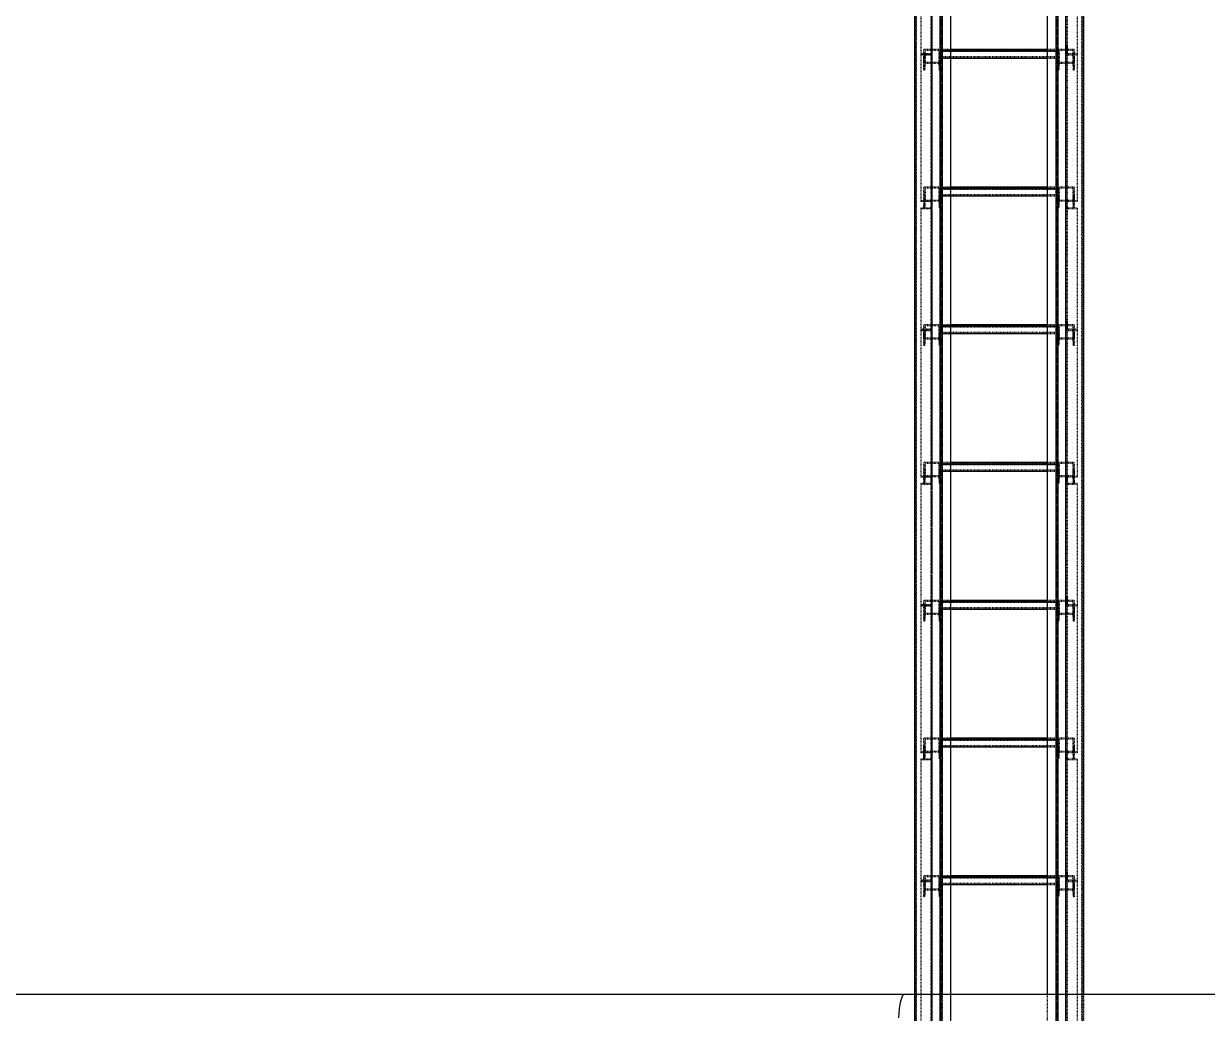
# Model space of a CAD drawing. Header units: millimetres. Extents: x 5143 to 30813, y 232 to 21408.
# Drawn here: x 8372 to 9228, y 5997 to 6713 of the extents above; entities that cross this region are included whole.
import ezdxf

# ---------------------------------------------------------------- set-up
doc = ezdxf.new("R2010")
doc.units = ezdxf.units.MM
doc.header["$LTSCALE"] = 0.25
for name, pattern in [('XKITLINE00', [0]), ('XKITLINE02', [4, 2, -2]), ('XKITLINE03', [6, 3, -1, 1, -1])]:
    doc.linetypes.add(name, pattern=pattern)

msp = doc.modelspace()

# ---------------------------------------------------------------- linework, layer by layer
at = {"color": 1, "linetype": 'XKITLINE03'}
for p, q in [((9028.63, 5880.81), (9028.63, 7537.69)), ((9034.61, 5900.27), (9034.61, 7540.27)), ((9119.61, 7540.27), (9119.61, 5900.28)), ((9125.61, 5880.81), (9125.61, 7537.69)), ((9028.63, 6778.11), (9028.63, 6690.48)), ((9125.61, 6690.48), (9125.61, 6778.11)), ((9028.63, 6690.48), (9028.63, 6584.63)), ((9034.63, 6694.25), (9034.63, 6684.7)), ((9034.63, 6693.22), (9119.61, 6693.22)), ((9119.61, 6684.7), (9119.61, 6694.25)), ((9125.61, 6584.63), (9125.61, 6690.48)), ((9034.63, 6594.61), (9034.63, 6585.06)), ((9119.61, 6585.06), (9119.61, 6594.61)), ((9034.63, 6593.59), (9119.61, 6593.59)), ((9028.63, 6578.84), (9028.63, 6491.21)), ((9125.61, 6491.21), (9125.61, 6578.84)), ((9028.63, 6491.21), (9028.63, 6385.36)), ((9034.63, 6494.98), (9034.63, 6485.43)), ((9034.63, 6493.95), (9119.61, 6493.95)), ((9119.61, 6485.43), (9119.61, 6494.98)), ((9125.61, 6385.36), (9125.61, 6491.21)), ((9034.63, 6395.34), (9034.63, 6385.79)), ((9034.63, 6394.32), (9119.61, 6394.32)), ((9119.61, 6385.79), (9119.61, 6395.34)), ((9028.63, 6379.56), (9028.63, 6291.94)), ((9125.61, 6291.94), (9125.61, 6379.56)), ((9034.63, 6295.7), (9034.63, 6286.15)), ((9034.63, 6294.68), (9119.61, 6294.68)), ((9119.61, 6286.15), (9119.61, 6295.7)), ((9028.63, 6291.94), (9028.63, 6186.08)), ((9125.61, 6186.08), (9125.61, 6291.94)), ((9034.63, 6196.07), (9034.63, 6186.52)), ((9034.63, 6195.04), (9119.61, 6195.04)), ((9119.61, 6186.52), (9119.61, 6196.07)), ((9028.63, 6180.29), (9028.63, 6092.67)), ((9125.61, 6092.67), (9125.61, 6180.29)), ((9028.63, 6092.67), (9028.63, 5986.81)), ((9034.63, 6096.43), (9034.63, 6086.88)), ((9034.63, 6095.41), (9119.61, 6095.41)), ((9119.61, 6086.88), (9119.61, 6096.43)), ((9125.61, 5986.81), (9125.61, 6092.67))]:
    msp.add_line(p, q, dxfattribs=at)
at = {"color": 3, "linetype": 'XKITLINE02'}
for p, q in [((9034.61, 7540.27), (9034.61, 5898.57)), ((9035.46, 7540.16), (9035.46, 5898.69)), ((9118.76, 7540.16), (9118.76, 5898.69)), ((9119.61, 7540.27), (9119.61, 5898.57)), ((9015.93, 7533.97), (9015.93, 5930.38)), ((9016.78, 7533.97), (9016.78, 5889.26)), ((9017.31, 7533.54), (9017.31, 5888.53)), ((9034.55, 7533.54), (9034.54, 5888.53)), ((9035.08, 7533.97), (9035.08, 5889.26)), ((9118.31, 7533.97), (9118.31, 5888.43)), ((9119.16, 7533.97), (9119.16, 5889.26)), ((9119.69, 7533.54), (9119.69, 5888.53)), ((9136.93, 7533.54), (9136.92, 5888.53)), ((9137.46, 7533.97), (9137.46, 5889.26)), ((9042.11, 7479.9), (9042.11, 5900.2)), ((9112.11, 7470.57), (9112.11, 5900.2)), ((9027.83, 6784.38), (9027.83, 6691.11)), ((9028.63, 6784.38), (9028.63, 6690.48)), ((9125.61, 6784.38), (9125.61, 6690.48)), ((9126.41, 6784.38), (9126.41, 6691.11)), ((9020.63, 6778.74), (9020.63, 6690.48)), ((9133.61, 6778.74), (9133.61, 6690.48)), ((9028.63, 6696.76), (9027.83, 6696.76)), ((9125.61, 6696.76), (9125.61, 6690.48)), ((9126.41, 6696.76), (9125.61, 6696.76)), ((9126.41, 6696.76), (9126.41, 6691.11)), ((9027.83, 6691.11), (9020.63, 6691.11)), ((9020.63, 6690.48), (9020.63, 6689.95)), ((9028.63, 6690.48), (9020.63, 6690.48)), ((9020.63, 6690.48), (9020.63, 6584.1)), ((9028.63, 6690.48), (9020.63, 6690.48)), ((9027.83, 6689.95), (9020.63, 6689.95)), ((9022.63, 6694.25), (9022.63, 6688.77)), ((9034.63, 6694.25), (9022.63, 6694.25)), ((9022.63, 6694.25), (9022.63, 6684.7)), ((9023.31, 6688.77), (9022.63, 6688.77)), ((9022.63, 6688.77), (9022.63, 6679.22)), ((9023.69, 6693.55), (9023.31, 6688.77)), ((9023.31, 6688.77), (9023.31, 6679.22)), ((9033.57, 6693.55), (9023.69, 6693.55)), ((9023.69, 6693.55), (9023.69, 6684)), ((9027.83, 6689.95), (9027.83, 6684)), ((9027.83, 6689.95), (9027.83, 6579.31)), ((9028.63, 6690.48), (9028.63, 6579.31)), ((9033.57, 6693.55), (9033.95, 6688.77)), ((9033.57, 6693.55), (9033.57, 6684)), ((9034.63, 6688.77), (9033.95, 6688.77)), ((9033.95, 6688.77), (9033.95, 6679.22)), ((9034.63, 6694.25), (9034.63, 6688.77)), ((9034.63, 6694.25), (9034.63, 6684.7)), ((9034.63, 6694.25), (9034.63, 6687.74)), ((9042.11, 6694.25), (9034.63, 6694.25)), ((9119.61, 6693.46), (9034.63, 6693.46)), ((9042.11, 6693.22), (9034.63, 6693.22)), ((9119.61, 6692.62), (9034.63, 6692.62)), ((9034.63, 6688.77), (9034.63, 6679.22)), ((9119.61, 6688.77), (9034.63, 6688.77)), ((9119.61, 6688.71), (9034.63, 6688.71)), ((9119.61, 6694.25), (9112.11, 6694.25)), ((9119.61, 6693.22), (9112.11, 6693.22)), ((9119.61, 6694.25), (9119.61, 6684.7)), ((9119.61, 6694.25), (9119.61, 6688.77)), ((9131.61, 6694.25), (9119.61, 6694.25)), ((9119.61, 6694.25), (9119.61, 6687.74)), ((9119.61, 6688.77), (9119.61, 6679.22)), ((9120.29, 6688.77), (9119.61, 6688.77)), ((9120.67, 6693.55), (9120.29, 6688.77)), ((9120.29, 6688.77), (9120.29, 6679.22)), ((9120.67, 6693.55), (9120.67, 6684)), ((9130.55, 6693.55), (9120.67, 6693.55)), ((9125.61, 6690.48), (9125.61, 6579.31)), ((9133.61, 6690.48), (9125.61, 6690.48)), ((9133.61, 6690.48), (9125.61, 6690.48)), ((9133.61, 6691.11), (9126.41, 6691.11)), ((9126.41, 6689.95), (9126.41, 6579.31)), ((9133.61, 6689.95), (9126.41, 6689.95)), ((9130.55, 6693.55), (9130.55, 6684)), ((9130.55, 6693.55), (9130.93, 6688.77)), ((9130.93, 6688.77), (9130.93, 6679.22)), ((9131.61, 6688.77), (9130.93, 6688.77)), ((9131.61, 6694.25), (9131.61, 6684.7)), ((9131.61, 6694.25), (9131.61, 6688.77)), ((9131.61, 6688.77), (9131.61, 6679.22)), ((9133.61, 6691.11), (9133.61, 6690.48)), ((9133.61, 6690.48), (9133.61, 6584.1)), ((9022.63, 6684.7), (9022.63, 6679.22)), ((9034.63, 6684.7), (9022.63, 6684.7)), ((9023.69, 6684), (9023.31, 6679.22)), ((9033.57, 6684), (9023.69, 6684)), ((9028.63, 6685.17), (9027.83, 6685.17)), ((9028.63, 6684.7), (9028.63, 6584.63)), ((9033.57, 6684), (9033.95, 6679.22)), ((9119.61, 6687.8), (9034.63, 6687.8)), ((9042.11, 6687.74), (9034.63, 6687.74)), ((9034.63, 6684.7), (9034.63, 6679.22)), ((9119.61, 6687.74), (9112.11, 6687.74)), ((9119.61, 6684.7), (9119.61, 6679.22)), ((9131.61, 6684.7), (9119.61, 6684.7)), ((9120.67, 6684), (9120.29, 6679.22)), ((9130.55, 6684), (9120.67, 6684)), ((9126.41, 6685.17), (9125.61, 6685.17)), ((9130.55, 6684), (9130.93, 6679.22)), ((9131.61, 6684.7), (9131.61, 6679.22)), ((9023.31, 6679.22), (9022.63, 6679.22)), ((9034.63, 6679.22), (9033.95, 6679.22)), ((9120.29, 6679.22), (9119.61, 6679.22)), ((9131.61, 6679.22), (9130.93, 6679.22)), ((9022.63, 6594.61), (9022.63, 6579.58)), ((9034.63, 6594.61), (9022.63, 6594.61)), ((9023.69, 6593.91), (9023.31, 6589.13)), ((9033.57, 6593.91), (9023.69, 6593.91)), ((9023.69, 6593.91), (9023.69, 6584.36)), ((9033.57, 6593.91), (9033.95, 6589.13)), ((9033.57, 6593.91), (9033.57, 6584.36)), ((9034.63, 6594.61), (9034.63, 6579.58)), ((9034.63, 6594.61), (9034.63, 6588.11)), ((9042.11, 6594.61), (9034.63, 6594.61)), ((9119.61, 6593.82), (9034.63, 6593.82)), ((9119.61, 6594.61), (9112.11, 6594.61)), ((9119.61, 6594.61), (9119.61, 6588.11)), ((9119.61, 6594.61), (9119.61, 6585.06)), ((9119.61, 6594.61), (9119.61, 6589.13)), ((9131.61, 6594.61), (9119.61, 6594.61)), ((9120.67, 6593.91), (9120.29, 6589.13)), ((9120.67, 6593.91), (9120.67, 6584.36)), ((9130.55, 6593.91), (9120.67, 6593.91)), ((9130.55, 6593.91), (9130.55, 6584.36)), ((9130.55, 6593.91), (9130.93, 6589.13)), ((9131.61, 6594.61), (9131.61, 6585.06)), ((9131.61, 6594.61), (9131.61, 6589.13)), ((9023.31, 6589.13), (9022.63, 6589.13)), ((9023.31, 6589.13), (9023.31, 6579.58)), ((9034.63, 6589.13), (9033.95, 6589.13)), ((9033.95, 6589.13), (9033.95, 6579.58)), ((9042.11, 6593.59), (9034.63, 6593.59)), ((9119.61, 6592.98), (9034.63, 6592.98)), ((9119.61, 6589.13), (9034.63, 6589.13)), ((9119.61, 6589.07), (9034.63, 6589.07)), ((9119.61, 6588.17), (9034.63, 6588.17)), ((9042.11, 6588.11), (9034.63, 6588.11)), ((9119.61, 6593.59), (9112.11, 6593.59)), ((9119.61, 6588.11), (9112.11, 6588.11)), ((9119.61, 6589.13), (9119.61, 6579.58)), ((9120.29, 6589.13), (9119.61, 6589.13)), ((9120.29, 6589.13), (9120.29, 6579.58)), ((9130.93, 6589.13), (9130.93, 6579.58)), ((9131.61, 6589.13), (9130.93, 6589.13)), ((9131.61, 6589.13), (9131.61, 6579.58)), ((9028.63, 6584.63), (9020.63, 6584.63)), ((9027.83, 6584.1), (9020.63, 6584.1)), ((9027.83, 6579.46), (9020.63, 6579.46)), ((9020.63, 6579.46), (9020.63, 6578.84)), ((9020.63, 6579.46), (9020.63, 6491.21)), ((9028.63, 6578.84), (9020.63, 6578.84)), ((9034.63, 6585.06), (9022.63, 6585.06)), ((9023.31, 6579.58), (9022.63, 6579.58)), ((9023.69, 6584.36), (9023.31, 6579.58)), ((9033.57, 6584.36), (9023.69, 6584.36)), ((9028.63, 6585.11), (9027.83, 6585.11)), ((9027.83, 6585.11), (9027.83, 6579.46)), ((9027.83, 6585.11), (9027.83, 6491.84)), ((9028.63, 6579.31), (9027.83, 6579.31)), ((9028.63, 6585.11), (9028.63, 6578.84)), ((9028.63, 6585.11), (9028.63, 6491.21)), ((9033.57, 6584.36), (9033.95, 6579.58)), ((9034.63, 6579.58), (9033.95, 6579.58)), ((9119.61, 6585.06), (9119.61, 6579.58)), ((9131.61, 6585.06), (9119.61, 6585.06)), ((9120.29, 6579.58), (9119.61, 6579.58)), ((9120.67, 6584.36), (9120.29, 6579.58)), ((9130.55, 6584.36), (9120.67, 6584.36)), ((9125.61, 6585.11), (9125.61, 6491.21)), ((9126.41, 6585.11), (9125.61, 6585.11)), ((9125.61, 6584.63), (9125.61, 6579.31)), ((9133.61, 6584.63), (9125.61, 6584.63)), ((9126.41, 6579.31), (9125.61, 6579.31)), ((9133.61, 6578.84), (9125.61, 6578.84)), ((9126.41, 6585.11), (9126.41, 6491.84)), ((9126.41, 6584.1), (9126.41, 6579.31)), ((9133.61, 6584.1), (9126.41, 6584.1)), ((9133.61, 6579.46), (9126.41, 6579.46)), ((9130.55, 6584.36), (9130.93, 6579.58)), ((9131.61, 6579.58), (9130.93, 6579.58)), ((9131.61, 6585.06), (9131.61, 6579.58)), ((9133.61, 6584.63), (9133.61, 6584.1)), ((9133.61, 6579.46), (9133.61, 6491.21)), ((9027.83, 6491.84), (9020.63, 6491.84)), ((9028.63, 6491.21), (9020.63, 6491.21)), ((9020.63, 6491.21), (9020.63, 6490.68)), ((9028.63, 6491.21), (9020.63, 6491.21)), ((9020.63, 6491.21), (9020.63, 6384.83)), ((9022.63, 6494.98), (9022.63, 6489.5)), ((9034.63, 6494.98), (9022.63, 6494.98)), ((9022.63, 6494.98), (9022.63, 6485.43)), ((9023.69, 6494.28), (9023.31, 6489.5)), ((9033.57, 6494.28), (9023.69, 6494.28)), ((9023.69, 6494.28), (9023.69, 6484.73)), ((9028.63, 6497.48), (9027.83, 6497.48)), ((9028.63, 6491.21), (9028.63, 6380.04)), ((9033.57, 6494.28), (9033.95, 6489.5)), ((9033.57, 6494.28), (9033.57, 6484.73)), ((9034.63, 6494.98), (9034.63, 6489.5)), ((9034.63, 6494.98), (9034.63, 6485.43)), ((9034.63, 6494.98), (9034.63, 6488.47)), ((9042.11, 6494.98), (9034.63, 6494.98)), ((9119.61, 6494.19), (9034.63, 6494.19)), ((9042.11, 6493.95), (9034.63, 6493.95)), ((9119.61, 6493.35), (9034.63, 6493.35)), ((9119.61, 6494.98), (9112.11, 6494.98)), ((9119.61, 6493.95), (9112.11, 6493.95)), ((9119.61, 6494.98), (9119.61, 6488.47)), ((9119.61, 6494.98), (9119.61, 6485.43)), ((9119.61, 6494.98), (9119.61, 6489.5)), ((9131.61, 6494.98), (9119.61, 6494.98)), ((9120.67, 6494.28), (9120.29, 6489.5)), ((9120.67, 6494.28), (9120.67, 6484.73)), ((9130.55, 6494.28), (9120.67, 6494.28)), ((9125.61, 6497.48), (9125.61, 6491.21)), ((9126.41, 6497.48), (9125.61, 6497.48)), ((9133.61, 6491.21), (9125.61, 6491.21)), ((9125.61, 6491.21), (9125.61, 6380.04)), ((9133.61, 6491.21), (9125.61, 6491.21)), ((9126.41, 6497.48), (9126.41, 6491.84)), ((9133.61, 6491.84), (9126.41, 6491.84)), ((9130.55, 6494.28), (9130.55, 6484.73)), ((9130.55, 6494.28), (9130.93, 6489.5)), ((9131.61, 6494.98), (9131.61, 6485.43)), ((9131.61, 6494.98), (9131.61, 6489.5)), ((9133.61, 6491.84), (9133.61, 6491.21)), ((9133.61, 6491.21), (9133.61, 6384.82)), ((9027.83, 6490.68), (9020.63, 6490.68)), ((9023.31, 6489.5), (9022.63, 6489.5)), ((9022.63, 6489.5), (9022.63, 6479.95)), ((9022.63, 6485.43), (9022.63, 6479.95)), ((9034.63, 6485.43), (9022.63, 6485.43)), ((9023.31, 6489.5), (9023.31, 6479.95)), ((9023.69, 6484.73), (9023.31, 6479.95)), ((9033.57, 6484.73), (9023.69, 6484.73)), ((9027.83, 6490.68), (9027.83, 6484.73)), ((9027.83, 6490.68), (9027.83, 6380.04)), ((9028.63, 6485.9), (9027.83, 6485.9)), ((9028.63, 6485.43), (9028.63, 6385.36)), ((9033.57, 6484.73), (9033.95, 6479.95)), ((9034.63, 6489.5), (9033.95, 6489.5)), ((9033.95, 6489.5), (9033.95, 6479.95)), ((9034.63, 6489.5), (9034.63, 6479.95)), ((9119.61, 6489.5), (9034.63, 6489.5)), ((9119.61, 6489.44), (9034.63, 6489.44)), ((9119.61, 6488.53), (9034.63, 6488.53)), ((9042.11, 6488.47), (9034.63, 6488.47)), ((9034.63, 6485.43), (9034.63, 6479.95)), ((9119.61, 6488.47), (9112.11, 6488.47)), ((9119.61, 6489.5), (9119.61, 6479.95)), ((9120.29, 6489.5), (9119.61, 6489.5)), ((9119.61, 6485.43), (9119.61, 6479.95)), ((9131.61, 6485.43), (9119.61, 6485.43)), ((9120.29, 6489.5), (9120.29, 6479.95)), ((9120.67, 6484.73), (9120.29, 6479.95)), ((9130.55, 6484.73), (9120.67, 6484.73)), ((9126.41, 6485.9), (9125.61, 6485.9)), ((9126.41, 6490.68), (9126.41, 6380.04)), ((9133.61, 6490.68), (9126.41, 6490.68)), ((9130.55, 6484.73), (9130.93, 6479.95)), ((9130.93, 6489.5), (9130.93, 6479.95)), ((9131.61, 6489.5), (9130.93, 6489.5)), ((9131.61, 6489.5), (9131.61, 6479.95)), ((9131.61, 6485.43), (9131.61, 6479.95)), ((9023.31, 6479.95), (9022.63, 6479.95)), ((9034.63, 6479.95), (9033.95, 6479.95)), ((9120.29, 6479.95), (9119.61, 6479.95)), ((9131.61, 6479.95), (9130.93, 6479.95)), ((9022.63, 6395.34), (9022.63, 6380.31)), ((9034.63, 6395.34), (9022.63, 6395.34)), ((9023.31, 6389.86), (9022.63, 6389.86)), ((9023.69, 6394.64), (9023.31, 6389.86)), ((9023.31, 6389.86), (9023.31, 6380.31)), ((9033.57, 6394.64), (9023.69, 6394.64)), ((9023.69, 6394.64), (9023.69, 6385.09)), ((9033.57, 6394.64), (9033.95, 6389.86)), ((9033.57, 6394.64), (9033.57, 6385.09)), ((9034.63, 6389.86), (9033.95, 6389.86)), ((9033.95, 6389.86), (9033.95, 6380.31)), ((9034.63, 6395.34), (9034.63, 6380.31)), ((9034.63, 6395.34), (9034.63, 6388.84)), ((9042.11, 6395.34), (9034.63, 6395.34)), ((9119.61, 6394.55), (9034.63, 6394.55)), ((9042.11, 6394.32), (9034.63, 6394.32)), ((9119.61, 6393.71), (9034.63, 6393.71)), ((9119.61, 6389.86), (9034.63, 6389.86)), ((9119.61, 6389.8), (9034.63, 6389.8)), ((9119.61, 6388.89), (9034.63, 6388.89)), ((9042.11, 6388.84), (9034.63, 6388.84)), ((9119.61, 6395.34), (9112.11, 6395.34)), ((9119.61, 6394.32), (9112.11, 6394.32)), ((9119.61, 6388.84), (9112.11, 6388.84)), ((9119.61, 6395.34), (9119.61, 6388.84)), ((9119.61, 6395.34), (9119.61, 6385.79)), ((9119.61, 6395.34), (9119.61, 6389.86)), ((9131.61, 6395.34), (9119.61, 6395.34)), ((9119.61, 6389.86), (9119.61, 6380.31)), ((9120.29, 6389.86), (9119.61, 6389.86)), ((9120.67, 6394.64), (9120.29, 6389.86)), ((9120.29, 6389.86), (9120.29, 6380.31)), ((9120.67, 6394.64), (9120.67, 6385.09)), ((9130.55, 6394.64), (9120.67, 6394.64)), ((9130.55, 6394.64), (9130.55, 6385.09)), ((9130.55, 6394.64), (9130.93, 6389.86)), ((9130.93, 6389.86), (9130.93, 6380.31)), ((9131.61, 6389.86), (9130.93, 6389.86)), ((9131.61, 6395.34), (9131.61, 6385.79)), ((9131.61, 6395.34), (9131.61, 6389.86)), ((9131.61, 6389.86), (9131.61, 6380.31)), ((9028.63, 6385.36), (9020.63, 6385.36)), ((9027.83, 6384.83), (9020.63, 6384.83)), ((9027.83, 6380.19), (9020.63, 6380.19)), ((9020.63, 6380.19), (9020.63, 6379.56)), ((9020.63, 6380.19), (9020.63, 6291.94)), ((9034.63, 6385.79), (9022.63, 6385.79)), ((9023.31, 6380.31), (9022.63, 6380.31)), ((9023.69, 6385.09), (9023.31, 6380.31)), ((9033.57, 6385.09), (9023.69, 6385.09)), ((9028.63, 6385.84), (9027.83, 6385.84)), ((9027.83, 6385.84), (9027.83, 6380.19)), ((9027.83, 6385.84), (9027.83, 6292.57)), ((9028.63, 6380.04), (9027.83, 6380.04)), ((9028.63, 6385.84), (9028.63, 6379.56)), ((9028.63, 6385.84), (9028.63, 6291.94)), ((9033.57, 6385.09), (9033.95, 6380.31)), ((9034.63, 6380.31), (9033.95, 6380.31)), ((9119.61, 6385.79), (9119.61, 6380.31)), ((9131.61, 6385.79), (9119.61, 6385.79)), ((9120.29, 6380.31), (9119.61, 6380.31)), ((9120.67, 6385.09), (9120.29, 6380.31)), ((9130.55, 6385.09), (9120.67, 6385.09)), ((9125.61, 6385.84), (9125.61, 6291.94)), ((9126.41, 6385.84), (9125.61, 6385.84)), ((9125.61, 6385.36), (9125.61, 6380.04)), ((9133.61, 6385.36), (9125.61, 6385.36)), ((9126.41, 6380.04), (9125.61, 6380.04)), ((9126.41, 6385.84), (9126.41, 6292.57)), ((9126.41, 6384.82), (9126.41, 6380.04)), ((9133.61, 6384.82), (9126.41, 6384.82)), ((9133.61, 6380.19), (9126.41, 6380.19)), ((9130.55, 6385.09), (9130.93, 6380.31)), ((9131.61, 6380.31), (9130.93, 6380.31)), ((9131.61, 6385.79), (9131.61, 6380.31)), ((9133.61, 6385.36), (9133.61, 6384.82)), ((9133.61, 6380.19), (9133.61, 6291.94)), ((9028.63, 6379.56), (9020.63, 6379.56)), ((9133.61, 6379.56), (9125.61, 6379.56)), ((9022.63, 6295.7), (9022.63, 6280.67)), ((9034.63, 6295.7), (9022.63, 6295.7)), ((9023.69, 6295.01), (9023.31, 6290.22)), ((9033.57, 6295.01), (9023.69, 6295.01)), ((9023.69, 6295.01), (9023.69, 6285.46)), ((9028.63, 6298.21), (9027.83, 6298.21)), ((9033.57, 6295.01), (9033.95, 6290.22)), ((9033.57, 6295.01), (9033.57, 6285.46)), ((9034.63, 6295.7), (9034.63, 6280.67)), ((9034.63, 6295.7), (9034.63, 6289.2)), ((9042.11, 6295.7), (9034.63, 6295.7)), ((9119.61, 6294.92), (9034.63, 6294.92)), ((9042.11, 6294.68), (9034.63, 6294.68)), ((9119.61, 6294.07), (9034.63, 6294.07)), ((9119.61, 6295.7), (9112.11, 6295.7)), ((9119.61, 6294.68), (9112.11, 6294.68)), ((9119.61, 6295.7), (9119.61, 6289.2)), ((9119.61, 6295.7), (9119.61, 6286.15)), ((9119.61, 6295.7), (9119.61, 6290.22)), ((9131.61, 6295.7), (9119.61, 6295.7)), ((9120.67, 6295.01), (9120.29, 6290.22)), ((9120.67, 6295.01), (9120.67, 6285.46)), ((9130.55, 6295.01), (9120.67, 6295.01)), ((9125.61, 6298.21), (9125.61, 6291.94)), ((9126.41, 6298.21), (9125.61, 6298.21)), ((9126.41, 6298.21), (9126.41, 6292.57)), ((9130.55, 6295.01), (9130.55, 6285.46)), ((9130.55, 6295.01), (9130.93, 6290.22)), ((9131.61, 6295.7), (9131.61, 6286.15)), ((9131.61, 6295.7), (9131.61, 6290.22)), ((9027.83, 6292.57), (9020.63, 6292.57)), ((9020.63, 6291.94), (9020.63, 6291.41)), ((9028.63, 6291.94), (9020.63, 6291.94)), ((9020.63, 6291.94), (9020.63, 6185.55)), ((9028.63, 6291.94), (9020.63, 6291.94)), ((9027.83, 6291.41), (9020.63, 6291.41)), ((9023.31, 6290.22), (9022.63, 6290.22)), ((9034.63, 6286.15), (9022.63, 6286.15)), ((9023.31, 6290.22), (9023.31, 6280.67)), ((9023.69, 6285.46), (9023.31, 6280.67)), ((9033.57, 6285.46), (9023.69, 6285.46)), ((9027.83, 6291.41), (9027.83, 6285.46)), ((9027.83, 6291.41), (9027.83, 6180.77)), ((9028.63, 6286.63), (9027.83, 6286.63)), ((9028.63, 6291.94), (9028.63, 6180.77)), ((9028.63, 6286.15), (9028.63, 6186.08)), ((9033.57, 6285.46), (9033.95, 6280.67)), ((9034.63, 6290.22), (9033.95, 6290.22)), ((9033.95, 6290.22), (9033.95, 6280.67)), ((9119.61, 6290.22), (9034.63, 6290.22)), ((9119.61, 6290.17), (9034.63, 6290.17)), ((9119.61, 6289.26), (9034.63, 6289.26)), ((9042.11, 6289.2), (9034.63, 6289.2)), ((9119.61, 6289.2), (9112.11, 6289.2)), ((9119.61, 6290.22), (9119.61, 6280.67)), ((9120.29, 6290.22), (9119.61, 6290.22)), ((9119.61, 6286.15), (9119.61, 6280.67)), ((9131.61, 6286.15), (9119.61, 6286.15)), ((9120.29, 6290.22), (9120.29, 6280.67)), ((9120.67, 6285.46), (9120.29, 6280.67)), ((9130.55, 6285.46), (9120.67, 6285.46)), ((9125.61, 6291.94), (9125.61, 6180.77)), ((9133.61, 6291.94), (9125.61, 6291.94)), ((9133.61, 6291.94), (9125.61, 6291.94)), ((9126.41, 6286.63), (9125.61, 6286.63)), ((9133.61, 6292.57), (9126.41, 6292.57)), ((9126.41, 6291.41), (9126.41, 6180.77)), ((9133.61, 6291.41), (9126.41, 6291.41)), ((9130.55, 6285.46), (9130.93, 6280.67)), ((9130.93, 6290.22), (9130.93, 6280.67)), ((9131.61, 6290.22), (9130.93, 6290.22)), ((9131.61, 6290.22), (9131.61, 6280.67)), ((9131.61, 6286.15), (9131.61, 6280.67)), ((9133.61, 6292.57), (9133.61, 6291.94)), ((9133.61, 6291.94), (9133.61, 6185.55)), ((9023.31, 6280.67), (9022.63, 6280.67)), ((9034.63, 6280.67), (9033.95, 6280.67)), ((9120.29, 6280.67), (9119.61, 6280.67)), ((9131.61, 6280.67), (9130.93, 6280.67)), ((9022.63, 6196.07), (9022.63, 6190.59)), ((9034.63, 6196.07), (9022.63, 6196.07)), ((9022.63, 6196.07), (9022.63, 6186.08)), ((9023.69, 6195.37), (9023.31, 6190.59)), ((9033.57, 6195.37), (9023.69, 6195.37)), ((9023.69, 6195.37), (9023.69, 6185.82)), ((9033.57, 6195.37), (9033.95, 6190.59)), ((9033.57, 6195.37), (9033.57, 6185.82)), ((9034.63, 6196.07), (9034.63, 6190.59)), ((9034.63, 6196.07), (9034.63, 6186.52)), ((9034.63, 6196.07), (9034.63, 6189.56)), ((9042.11, 6196.07), (9034.63, 6196.07)), ((9119.61, 6195.28), (9034.63, 6195.28)), ((9042.11, 6195.04), (9034.63, 6195.04)), ((9119.61, 6194.44), (9034.63, 6194.44)), ((9119.61, 6196.07), (9112.11, 6196.07)), ((9119.61, 6195.04), (9112.11, 6195.04)), ((9119.61, 6196.07), (9119.61, 6186.52)), ((9119.61, 6196.07), (9119.61, 6190.59)), ((9131.61, 6196.07), (9119.61, 6196.07)), ((9119.61, 6196.07), (9119.61, 6189.56)), ((9120.67, 6195.37), (9120.29, 6190.59)), ((9120.67, 6195.37), (9120.67, 6185.82)), ((9130.55, 6195.37), (9120.67, 6195.37)), ((9130.55, 6195.37), (9130.55, 6185.82)), ((9130.55, 6195.37), (9130.93, 6190.59)), ((9131.61, 6196.07), (9131.61, 6186.52)), ((9131.61, 6196.07), (9131.61, 6190.59)), ((9028.63, 6186.08), (9020.63, 6186.08)), ((9027.83, 6185.55), (9020.63, 6185.55)), ((9023.31, 6190.59), (9022.63, 6190.59)), ((9022.63, 6190.59), (9022.63, 6181.04)), ((9034.63, 6186.52), (9022.63, 6186.52)), ((9022.63, 6186.08), (9022.63, 6181.04)), ((9023.31, 6190.59), (9023.31, 6181.04)), ((9023.69, 6185.82), (9023.31, 6181.04)), ((9033.57, 6185.82), (9023.69, 6185.82)), ((9028.63, 6186.56), (9027.83, 6186.56)), ((9027.83, 6186.56), (9027.83, 6180.92)), ((9027.83, 6186.56), (9027.83, 6093.3)), ((9028.63, 6186.56), (9028.63, 6180.29)), ((9028.63, 6186.56), (9028.63, 6092.67)), ((9033.57, 6185.82), (9033.95, 6181.04)), ((9034.63, 6190.59), (9033.95, 6190.59)), ((9033.95, 6190.59), (9033.95, 6181.04)), ((9034.63, 6190.59), (9034.63, 6181.04)), ((9119.61, 6190.59), (9034.63, 6190.59)), ((9119.61, 6190.53), (9034.63, 6190.53)), ((9119.61, 6189.62), (9034.63, 6189.62)), ((9042.11, 6189.56), (9034.63, 6189.56)), ((9034.63, 6186.52), (9034.63, 6181.04)), ((9119.61, 6189.56), (9112.11, 6189.56)), ((9119.61, 6190.59), (9119.61, 6181.04)), ((9120.29, 6190.59), (9119.61, 6190.59)), ((9119.61, 6186.52), (9119.61, 6181.04)), ((9131.61, 6186.52), (9119.61, 6186.52)), ((9120.29, 6190.59), (9120.29, 6181.04)), ((9120.67, 6185.82), (9120.29, 6181.04)), ((9130.55, 6185.82), (9120.67, 6185.82)), ((9125.61, 6186.56), (9125.61, 6092.67)), ((9126.41, 6186.56), (9125.61, 6186.56)), ((9133.61, 6186.08), (9125.61, 6186.08)), ((9126.41, 6186.56), (9126.41, 6093.3)), ((9133.61, 6185.55), (9126.41, 6185.55)), ((9130.55, 6185.82), (9130.93, 6181.04)), ((9130.93, 6190.59), (9130.93, 6181.04)), ((9131.61, 6190.59), (9130.93, 6190.59)), ((9131.61, 6190.59), (9131.61, 6181.04)), ((9131.61, 6186.52), (9131.61, 6181.04)), ((9027.83, 6180.92), (9020.63, 6180.92)), ((9020.63, 6180.92), (9020.63, 6180.29)), ((9020.63, 6180.92), (9020.63, 6092.67)), ((9028.63, 6180.29), (9020.63, 6180.29)), ((9023.31, 6181.04), (9022.63, 6181.04)), ((9028.63, 6180.77), (9027.83, 6180.77)), ((9034.63, 6181.04), (9033.95, 6181.04)), ((9120.29, 6181.04), (9119.61, 6181.04)), ((9126.41, 6180.77), (9125.61, 6180.77)), ((9133.61, 6180.29), (9125.61, 6180.29)), ((9133.61, 6180.92), (9126.41, 6180.92)), ((9131.61, 6181.04), (9130.93, 6181.04)), ((9133.61, 6180.92), (9133.61, 6092.67)), ((9028.63, 6098.94), (9027.83, 6098.94)), ((9125.61, 6098.94), (9125.61, 6092.67)), ((9126.41, 6098.94), (9125.61, 6098.94)), ((9126.41, 6098.94), (9126.41, 6093.3)), ((9027.83, 6093.3), (9020.63, 6093.3)), ((9028.63, 6092.67), (9020.63, 6092.67)), ((9020.63, 6092.67), (9020.63, 6092.14)), ((9028.63, 6092.67), (9020.63, 6092.67)), ((9020.63, 6092.67), (9020.63, 5986.28)), ((9027.83, 6092.14), (9020.63, 6092.14)), ((9022.63, 6096.43), (9022.63, 6081.4)), ((9034.63, 6096.43), (9022.63, 6096.43)), ((9023.31, 6090.95), (9022.63, 6090.95)), ((9023.69, 6095.73), (9023.31, 6090.95)), ((9023.31, 6090.95), (9023.31, 6081.4)), ((9033.57, 6095.73), (9023.69, 6095.73)), ((9023.69, 6095.73), (9023.69, 6086.18)), ((9027.83, 6092.14), (9027.83, 6087.35)), ((9027.83, 6092.14), (9027.83, 5981.5)), ((9028.63, 6092.67), (9028.63, 6087.35)), ((9028.63, 6092.67), (9028.63, 5981.5)), ((9033.57, 6095.73), (9033.95, 6090.95)), ((9033.57, 6095.73), (9033.57, 6086.18)), ((9034.63, 6090.95), (9033.95, 6090.95)), ((9033.95, 6090.95), (9033.95, 6081.4)), ((9034.63, 6096.43), (9034.63, 6089.93)), ((9042.11, 6096.43), (9034.63, 6096.43)), ((9034.63, 6096.43), (9034.63, 6081.4)), ((9119.61, 6095.64), (9034.63, 6095.64)), ((9042.11, 6095.41), (9034.63, 6095.41)), ((9119.61, 6094.8), (9034.63, 6094.8)), ((9119.61, 6090.95), (9034.63, 6090.95)), ((9119.61, 6090.89), (9034.63, 6090.89)), ((9119.61, 6089.99), (9034.63, 6089.99)), ((9042.11, 6089.93), (9034.63, 6089.93)), ((9119.61, 6096.43), (9112.11, 6096.43)), ((9119.61, 6095.41), (9112.11, 6095.41)), ((9119.61, 6089.93), (9112.11, 6089.93)), ((9119.61, 6096.43), (9119.61, 6086.88)), ((9119.61, 6096.43), (9119.61, 6090.95)), ((9131.61, 6096.43), (9119.61, 6096.43)), ((9119.61, 6096.43), (9119.61, 6089.93)), ((9119.61, 6090.95), (9119.61, 6081.4)), ((9120.29, 6090.95), (9119.61, 6090.95)), ((9120.67, 6095.73), (9120.29, 6090.95)), ((9120.29, 6090.95), (9120.29, 6081.4)), ((9120.67, 6095.73), (9120.67, 6086.18)), ((9130.55, 6095.73), (9120.67, 6095.73)), ((9125.61, 6092.67), (9125.61, 5981.5)), ((9133.61, 6092.67), (9125.61, 6092.67)), ((9133.61, 6092.67), (9125.61, 6092.67)), ((9133.61, 6093.3), (9126.41, 6093.3)), ((9126.41, 6092.14), (9126.41, 5981.5)), ((9133.61, 6092.14), (9126.41, 6092.14)), ((9130.55, 6095.73), (9130.55, 6086.18)), ((9130.55, 6095.73), (9130.93, 6090.95)), ((9130.93, 6090.95), (9130.93, 6081.4)), ((9131.61, 6090.95), (9130.93, 6090.95)), ((9131.61, 6096.43), (9131.61, 6086.88)), ((9131.61, 6096.43), (9131.61, 6090.95)), ((9131.61, 6090.95), (9131.61, 6081.4)), ((9133.61, 6093.3), (9133.61, 6092.67)), ((9133.61, 6092.67), (9133.61, 5986.28)), ((9034.63, 6086.88), (9022.63, 6086.88)), ((9023.31, 6081.4), (9022.63, 6081.4)), ((9023.69, 6086.18), (9023.31, 6081.4)), ((9033.57, 6086.18), (9023.69, 6086.18)), ((9028.63, 6087.35), (9027.83, 6087.35)), ((9033.57, 6086.18), (9033.95, 6081.4)), ((9034.63, 6081.4), (9033.95, 6081.4)), ((9119.61, 6086.88), (9119.61, 6081.4)), ((9131.61, 6086.88), (9119.61, 6086.88)), ((9120.29, 6081.4), (9119.61, 6081.4)), ((9120.67, 6086.18), (9120.29, 6081.4)), ((9130.55, 6086.18), (9120.67, 6086.18)), ((9126.41, 6087.35), (9125.61, 6087.35)), ((9130.55, 6086.18), (9130.93, 6081.4)), ((9131.61, 6081.4), (9130.93, 6081.4)), ((9131.61, 6086.88), (9131.61, 6081.4)), ((9015.93, 6010.57), (9015.93, 5966.47)), ((9035.93, 6010.57), (9035.93, 5961.7)), ((9042.11, 6010.57), (9042.11, 5960.22)), ((9112.11, 6010.57), (9112.11, 5969.97)), ((9118.31, 6010.57), (9118.31, 5969.97)), ((9138.31, 6010.57), (9138.31, 5969.97))]:
    msp.add_line(p, q, dxfattribs=at)
at = {"color": 7, "linetype": 'XKITLINE00'}
for p, q in [((9015.93, 7429.97), (9015.93, 6010.57)), ((9035.93, 7429.97), (9035.93, 6010.57)), ((9042.11, 7429.97), (9042.11, 6010.57)), ((9112.11, 7429.97), (9112.11, 6010.57)), ((9118.31, 7429.97), (9118.31, 6010.57)), ((9138.31, 7429.97), (9138.31, 6010.57)), ((9112.11, 6694.25), (9042.11, 6694.25)), ((9112.11, 6693.22), (9042.11, 6693.22)), ((9112.11, 6687.74), (9042.11, 6687.74)), ((9112.11, 6594.61), (9042.11, 6594.61)), ((9112.11, 6593.59), (9042.11, 6593.59)), ((9112.11, 6588.11), (9042.11, 6588.11)), ((9112.11, 6494.98), (9042.11, 6494.98)), ((9112.11, 6493.95), (9042.11, 6493.95)), ((9112.11, 6488.47), (9042.11, 6488.47)), ((9112.11, 6395.34), (9042.11, 6395.34)), ((9112.11, 6394.32), (9042.11, 6394.32)), ((9112.11, 6388.84), (9042.11, 6388.84)), ((9112.11, 6295.7), (9042.11, 6295.7)), ((9112.11, 6294.68), (9042.11, 6294.68)), ((9112.11, 6289.2), (9042.11, 6289.2)), ((9112.11, 6196.07), (9042.11, 6196.07)), ((9112.11, 6195.04), (9042.11, 6195.04)), ((9112.11, 6189.56), (9042.11, 6189.56)), ((9112.11, 6096.43), (9042.11, 6096.43)), ((9112.11, 6095.41), (9042.11, 6095.41)), ((9112.11, 6089.93), (9042.11, 6089.93))]:
    msp.add_line(p, q, dxfattribs=at)
at = {"color": 8, "linetype": 'XKITLINE00'}
for p, q in [((9008.64, 6010.57), (7574.66, 6010.57)), ((9005.47, 6003.32), (9005.05, 6000.42)), ((9005.98, 6005.83), (9005.47, 6003.32)), ((9006.57, 6007.86), (9005.98, 6005.83)), ((9007.22, 6009.35), (9006.57, 6007.86)), ((9007.22, 6009.35), (9006.57, 6007.86)), ((9007.92, 6010.27), (9007.22, 6009.35)), ((9007.92, 6010.27), (9007.22, 6009.35)), ((9008.64, 6010.57), (9007.92, 6010.27)), ((9008.64, 6010.57), (9007.92, 6010.27)), ((10084.2, 6010.57), (9008.64, 6010.57)), ((9004.75, 5997.22), (9004.56, 5993.8)), ((9005.05, 6000.42), (9004.75, 5997.22))]:
    msp.add_line(p, q, dxfattribs=at)
at = {"color": 1, "linetype": 'XKITLINE00'}
for centre in [(9028.63, 6690.48), (9028.63, 6690.48), (9034.63, 6694.25), (9034.63, 6693.22), (9119.61, 6694.25), (9119.61, 6693.22), (9125.61, 6690.48), (9125.61, 6690.48), (9034.63, 6684.7), (9119.61, 6684.7), (9034.63, 6594.61), (9119.61, 6594.61), (9034.63, 6593.59), (9119.61, 6593.59), (9028.63, 6584.63), (9028.63, 6578.84), (9034.63, 6585.06), (9119.61, 6585.06), (9125.61, 6584.63), (9125.61, 6578.84), (9028.63, 6491.21), (9028.63, 6491.21), (9034.63, 6494.98), (9034.63, 6493.95), (9119.61, 6494.98), (9119.61, 6493.95), (9125.61, 6491.21), (9125.61, 6491.21), (9034.63, 6485.43), (9119.61, 6485.43), (9034.63, 6395.34), (9034.63, 6394.32), (9119.61, 6395.34), (9119.61, 6394.32), (9028.63, 6385.36), (9034.63, 6385.79), (9119.61, 6385.79), (9125.61, 6385.36), (9028.63, 6379.56), (9125.61, 6379.56), (9034.63, 6295.7), (9034.63, 6294.68), (9119.61, 6295.7), (9119.61, 6294.68), (9028.63, 6291.94), (9028.63, 6291.94), (9034.63, 6286.15), (9119.61, 6286.15), (9125.61, 6291.94), (9125.61, 6291.94), (9034.63, 6196.07), (9034.63, 6195.04), (9119.61, 6196.07), (9119.61, 6195.04), (9028.63, 6186.08), (9034.63, 6186.52), (9119.61, 6186.52), (9125.61, 6186.08), (9028.63, 6180.29), (9125.61, 6180.29), (9028.63, 6092.67), (9028.63, 6092.67), (9034.63, 6096.43), (9034.63, 6095.41), (9119.61, 6096.43), (9119.61, 6095.41), (9125.61, 6092.67), (9125.61, 6092.67), (9034.63, 6086.88), (9119.61, 6086.88)]:
    msp.add_circle(centre, 0.05, dxfattribs=at)

doc.saveas('drawing.dxf')
